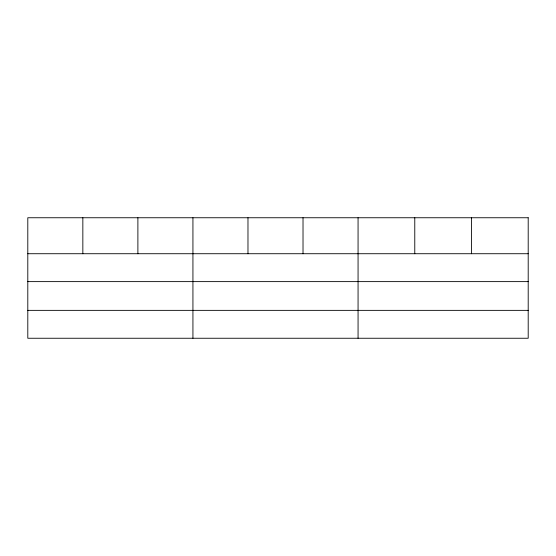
<?xml version="1.0" encoding="UTF-8"?>
<svg xmlns="http://www.w3.org/2000/svg" width="556" height="556" viewBox="0 0 556 556"><rect width="100%" height="100%" fill="white"/><g stroke="black" fill="none" stroke-linecap="round" stroke-linejoin="round"><path stroke-width="0.83" d="M27.8 253.724L528.2 253.724M27.8 281.621L528.2 281.621M27.8 310.359L528.2 310.359M471.488 217.75L471.488 253.724M414.776 217.75L414.776 253.724M358.064 217.75L358.064 338.25M303.02 217.75L303.02 253.724M247.976 217.75L247.976 253.724M192.932 217.75L192.932 338.25M137.888 217.75L137.888 253.724M82.844 217.75L82.844 253.724M528.2 217.75L27.8 217.75L27.8 338.25L528.2 338.25L528.2 217.75"/></g></svg>
